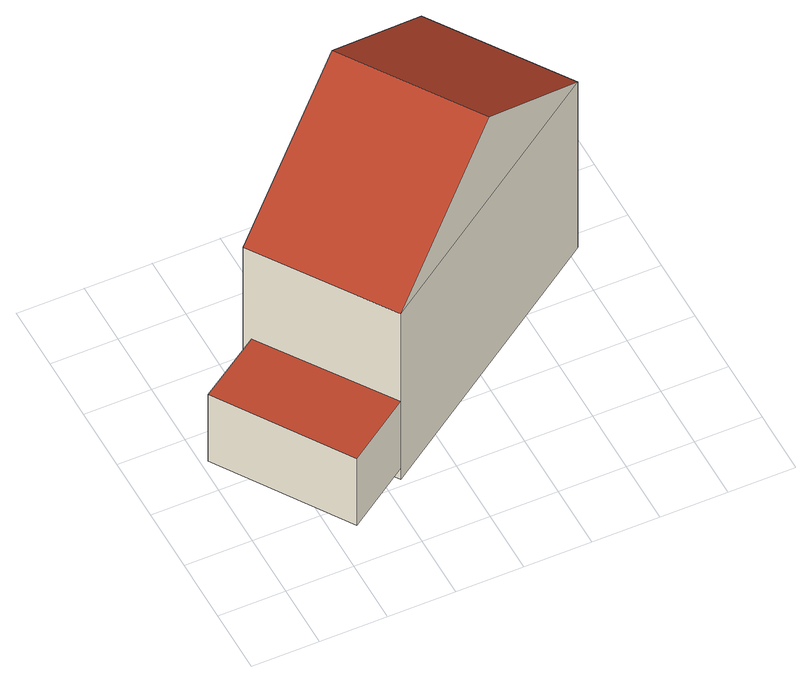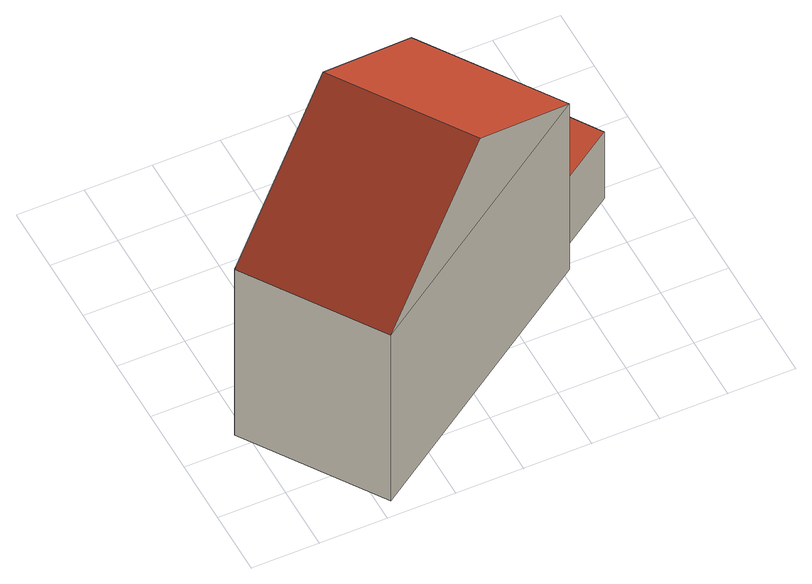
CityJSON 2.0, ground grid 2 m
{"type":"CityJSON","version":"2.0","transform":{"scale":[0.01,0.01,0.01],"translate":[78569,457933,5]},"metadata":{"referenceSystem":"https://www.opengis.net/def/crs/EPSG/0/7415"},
"CityObjects":{
"building1":{"type":"Building","children":["building1-1","building1-2"]},
"building1-1":{"type":"BuildingPart","attributes":{"roofType":"1030","AbsoluteEavesHeight":12.1,"AbsoluteRidgeHeight":15.29,"RelativeEavesHeight":6.51,"RelativeRidgeHeight":9.69},"parents":["building1"],"geometry":[{"type":"Solid","lod":"2","boundaries":[[[[0,1,2,3]],[[1,4,5,2]],[[4,6,7,5]],[[6,0,3,7]],[[4,1,8]],[[0,6,9]],[[1,0,9,8]],[[6,4,8,9]],[[3,2,5,7]]]],"semantics":{"surfaces":[{"type":"WallSurface"},{"type":"RoofSurface","Slope":56.08,"Direction":55.81},{"type":"RoofSurface","Slope":56.08,"Direction":235.78},{"type":"GroundSurface"}],"values":[[0,0,0,0,0,0,1,2,3]]}}]},
"building1-2":{"type":"BuildingPart","attributes":{"roofType":"1000","AbsoluteEavesHeight":8.66,"AbsoluteRidgeHeight":8.66,"RelativeEavesHeight":2.61,"RelativeRidgeHeight":2.61},"parents":["building1"],"geometry":[{"type":"Solid","lod":"2","boundaries":[[[[10,11,12,13]],[[11,14,15,12]],[[14,16,17,15]],[[16,10,13,17]],[[16,14,11,10]],[[13,12,15,17]]]],"semantics":{"surfaces":[{"type":"WallSurface"},{"type":"RoofSurface","Slope":90,"Direction":0},{"type":"GroundSurface"}],"values":[[0,0,0,0,1,2]]}}]}
},
"vertices":[
[964,1148,710],[1230,755,710],[1230,755,60],[964,1148,60],[448,222,710],[448,222,60],[178,618,710],[178,618,60],[839,488,1029],[571,883,1029],
[448,222,366],[253,90,366],[253,90,105],[448,222,105],[2,469,366],[2,469,105],[193,596,366],[193,596,105]
]}
